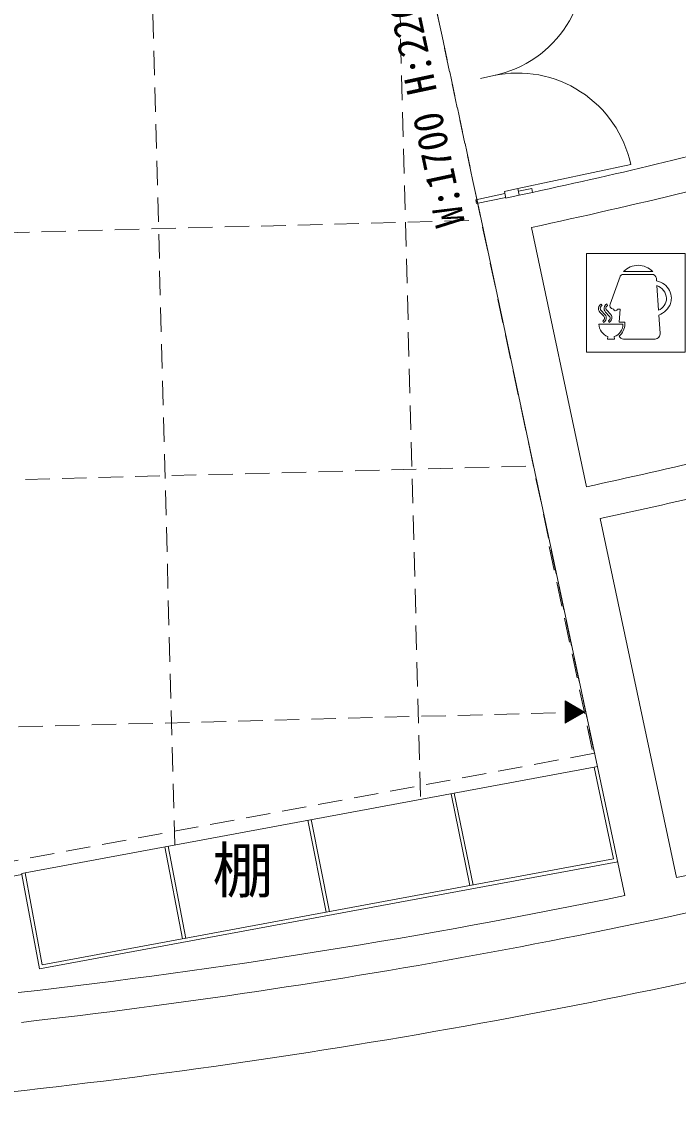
# Model space of a CAD drawing. Units: millimetres, scale not verified. Extents: x -25290 to 16938, y -16058 to 13603.
# Drawn here: x -4266 to 575, y -9191 to -1246 of the extents above; entities that cross this region are included whole.
import ezdxf
from ezdxf.enums import TextEntityAlignment as Align

# ---------------------------------------------------------------- set-up
doc = ezdxf.new("R2010")
doc.units = ezdxf.units.MM
doc.header["$LTSCALE"] = 150
doc.linetypes.add('DASHED1', pattern=[1.8, 1.2, -0.6])
for name, color, linetype, lineweight in [('0-2_2', 7, 'Continuous', 9), ('0-6_10', 7, 'DASHED1', 9), ('0-7_11', 4, 'DASHED1', 9), ('0-A_20', 7, 'Continuous', 9), ('0-F_120', 7, 'Continuous', 9)]:
    doc.layers.add(name, color=color, linetype=linetype, lineweight=lineweight)
doc.styles.add('HGｺﾞｼｯｸE', font='')
doc.styles.add('ＭＳ ゴシック', font='')
doc.styles.get('HGｺﾞｼｯｸE').set_extended_font_data('HGｺﾞｼｯｸE')
doc.styles.get('ＭＳ ゴシック').set_extended_font_data('MS Gothic')

msp = doc.modelspace()

# ---------------------------------------------------------------- linework, layer by layer
at = {"layer": '0-2_2'}
for p, q in [((-786.4, -1643.8), (-884.3, -1664.6)), ((-609, -2476.1), (223.3, -2298.7)), ((-697.6, -2541), (-913, -2586.8)), ((-609, -2476.1), (-706.9, -2496.9)), ((-609, -2476.1), (-598.6, -2525)), ((-604.8, -2495.7), (-506.9, -2474.8)), ((-500.7, -2504.2), (-598.6, -2525)), ((-500.7, -2504.2), (-506.9, -2474.8)), ((-39.7, -6654.1), (-904.6, -2585)), ((-102.8, -4671.5), (-508.7, -2761.8)), ((-0.9, -4905.6), (561.1, -7549.7)), ((179.7, -7681.6), (-38.7, -6653.9)), ((97, -7412.8), (-46.7, -6736.5)), ((-962.1, -7609.1), (-1101.4, -6932)), ((-937.3, -7604.5), (-1077.1, -6927.5)), ((-2021.2, -7805.4), (-2156, -7127.4)), ((-1996.3, -7800.8), (-2131.8, -7123)), ((-3080.3, -8001.7), (-3210.6, -7322.9)), ((-3055.4, -7997.1), (-3186.3, -7318.4)), ((126.9, -7432.7), (-4134.6, -8222.6)), ((-4265.2, -7518.4), (-4263.3, -7528.2))]:
    msp.add_line(p, q, dxfattribs=at)
for points in [[(-703.8, -2511.6), (-919.3, -2557.4), (-913, -2586.8)], [(-706.9, -2496.9), (-696.5, -2545.9), (-598.6, -2525)], [(-22.1, -6731.9), (-46.7, -6736.5), (-4240.5, -7513.8), (-4265.2, -7518.4)], [(97, -7412.8), (-4114.6, -8193.4), (-4240.5, -7513.8)], [(-4134.6, -8222.6), (-4263.3, -7528.2), (-4774.7, -7623)]]:
    msp.add_lwpolyline(points, dxfattribs=at)
for centre, radius, start, end in [((-963.7, -811.4), 851, 282.02849, 12.02849), ((-609, -2476.1), 851, 12.02849, 102.02849), ((-9858.7, 40747.8), 44252.6, 282.20833, 284.79259), ((-9858.7, 40747.8), 44502.9, 282.12802, 285.1289), ((-9858.7, 40747.8), 46455.2, 282.1226, 284.50729), ((-9858.7, 40747.8), 46705.5, 282.18464, 284.44852), ((-9858.7, 40747.8), 49408.8, 282.17448, 284.4787), ((-9858.7, 40747.8), 49679.1, 276.46187, 284.53812), ((-9858.7, 40747.8), 49458.8, 276.46393, 281.71038), ((-9858.7, 40747.8), 50179.7, 275.61932, 284.1872)]:
    msp.add_arc(centre, radius, start, end, dxfattribs=at)
at = {"layer": '0-6_10'}
for q in [(-2091.3, 2993.8), (-5393.3, -7625.7)]:
    msp.add_line((-44.9, -6634.5), q, dxfattribs=at)
at = {"layer": '0-7_11'}
for p, q in [((-3137.9, -7309.4), (-3433.5, 3979.5)), ((-1514.9, 245.6), (-1325.9, -6973.6)), ((-904.6, -2585), (-1270.7, -861.3)), ((-19233.7, -3189.6), (-878.2, -2708.9)), ((-19622.8, -5020.6), (-493.4, -4519.6)), ((-59.9, -6607.2), (-392.9, -5040.3)), ((-19673.6, -6842.7), (-118.7, -6330.6))]:
    msp.add_line(p, q, dxfattribs=at)
at = {"layer": '0-A_20'}
for p, q in [((-118.7, -6330.6), (-260.1, -6249)), ((-260.1, -6412.3), (-260.1, -6249)), ((-255.6, -6251.6), (-255.6, -6409.6)), ((-250.6, -6254.5), (-250.6, -6406.8)), ((-245.6, -6257.3), (-245.6, -6403.9)), ((-240.6, -6260.2), (-240.6, -6401)), ((-235.6, -6263.1), (-235.6, -6398.1)), ((-230.6, -6266), (-230.6, -6395.2)), ((-225.6, -6268.9), (-225.6, -6392.3)), ((-220.6, -6271.8), (-220.6, -6389.4)), ((-215.6, -6274.7), (-215.6, -6386.6)), ((-118.7, -6330.6), (-260.1, -6412.3)), ((-210.6, -6277.5), (-210.6, -6383.7)), ((-205.6, -6280.4), (-205.6, -6380.8)), ((-200.6, -6283.3), (-200.6, -6377.9)), ((-195.6, -6286.2), (-195.6, -6375)), ((-190.6, -6289.1), (-190.6, -6372.1)), ((-185.6, -6292), (-185.6, -6369.2)), ((-180.6, -6294.9), (-180.6, -6366.3)), ((-175.6, -6297.8), (-175.6, -6363.5)), ((-170.6, -6300.6), (-170.6, -6360.6)), ((-165.6, -6303.5), (-165.6, -6357.7)), ((-160.6, -6306.4), (-160.6, -6354.8)), ((-155.6, -6309.3), (-155.6, -6351.9)), ((-150.6, -6312.2), (-150.6, -6349)), ((-145.6, -6315.1), (-145.6, -6346.1)), ((-140.6, -6318), (-140.6, -6343.2)), ((-135.6, -6320.8), (-135.6, -6340.4)), ((-130.6, -6323.7), (-130.6, -6337.5)), ((-125.6, -6326.6), (-125.6, -6334.6)), ((-120.6, -6329.5), (-120.6, -6331.7))]:
    msp.add_line(p, q, dxfattribs=at)
at = {"layer": '0-F_120'}
for p, q in [((170.3, -3087), (385.5, -3087)), ((144.1, -3122.3), (71.3, -3326.7)), ((413.8, -3154.9), (412.6, -3136.5)), ((428, -3372), (416.1, -3189.8)), ((11.4, -3337.5), (5.2, -3326.7)), ((52.8, -3336.4), (46.6, -3325.2)), ((-4.5, -3385.9), (23.8, -3415.9)), ((33, -3402.8), (4.6, -3372.8)), ((36.9, -3384.8), (65.3, -3414.4)), ((74.4, -3401.3), (46.1, -3371.7)), ((439.1, -3540.8), (430.3, -3406.9)), ((166, -3474.4), (-11.4, -3474.4)), ((17.1, -3451.2), (23.2, -3462)), ((58.5, -3449.7), (64.7, -3460.9)), ((169.3, -3583.5), (402.9, -3583.5))]:
    msp.add_line(p, q, dxfattribs=at)
msp.add_lwpolyline([(-102.9, -2955), (-102.9, -3681), (623.2, -3681), (623.2, -2955)], close=True, dxfattribs=at)
for points in [[(379.2, -3107.7), (238.8, -3107.7), (193.1, -3107.7), (172.8, -3107.7)], [(125.5, -3363), (144.8, -3363), (138.4, -3460.5), (179.8, -3460.5), (179.8, -3474.4)], [(54, -3565.2), (51.8, -3583.5), (102.9, -3583.5), (100.7, -3565.2)]]:
    msp.add_lwpolyline(points, dxfattribs=at)
for centre, radius, start, end in [((278.9, -3190.6), 150, 90.39834, 136.36482), ((273.6, -3198.2), 157.8, 44.81856, 88.44737), ((159.9, -3128.5), 17, 126.45377, 158.71425), ((172.5, -3147.4), 39.7, 89.63707, 124.85762), ((380.4, -3139.9), 32.3, 6.04646, 92.22288), ((378.3, -3302.8), 152.1, 53.34996, 76.50997), ((378.1, -3292.3), 109.3, 4.58395, 69.65293), ((395.4, -3284.6), 127.3, 0.46539, 54.62165), ((23.5, -3360.4), 38.4, 118.53652, 192.4138), ((65.4, -3359.2), 38.9, 118.79886, 192.36672), ((63.7, -3357.1), 23.4, 117.68507, 191.91268), ((101.7, -3337.5), 32.2, 160.42492, 199.17301), ((388.6, -3281.8), 98.5, 293.62271, 359.00836), ((379.2, -3269.1), 147, 290.32624, 339.29969), ((402.4, -3283.5), 120.3, 341.8302, 359.98924), ((21.4, -3360.4), 36.3, 193.09641, 224.52518), ((22.1, -3358.1), 23.2, 117.52768, 192.20812), ((22.2, -3357.2), 23.5, 194.38542, 221.53056), ((8.1, -3430.5), 21.4, 13.04276, 42.87322), ((64, -3358.7), 37.6, 193.64778, 223.97381), ((6.2, -3428.8), 37.4, 13.54645, 44.07513), ((63, -3356.3), 22.9, 194.27644, 222.32508), ((47.7, -3430), 23.5, 14.36282, 41.55315), ((94.7, -3337.2), 25.9, 204.68589, 273.78867), ((47.7, -3427.1), 37.2, 12.66907, 43.9179), ((109.9, -3362.3), 13.5, 183.22869, 268.43194), ((108.8, -3358.5), 17.3, 272.41326, 344.90635), ((87, -3472.4), 98.5, 181.18565, 250.372), ((6.4, -3430.6), 23.2, 297.46598, 12.26982), ((4.9, -3428.2), 38.5, 298.36738, 12.24465), ((47.8, -3429), 23.2, 297.32801, 12.13185), ((46.5, -3427.2), 38.4, 298.43235, 12.43331), ((72.4, -3476), 93.6, 287.58723, 0.94867), ((66.9, -3473.7), 112.9, 308.4141, 359.63711), ((171, -3545.9), 37.6, 205.53979, 267.44943), ((400.8, -3545.1), 38.5, 273.07198, 6.43277)]:
    msp.add_arc(centre, radius, start, end, dxfattribs=at)

# ---------------------------------------------------------------- texts
at = {"layer": '0-A_20', "style": 'ＭＳ ゴシック', "width": 0.95}
msp.add_text('W:1700 H:2200', height=219.9, rotation=102.051, dxfattribs=at).set_placement((-932.2, -2714.7), align=Align.BOTTOM_LEFT)
at = {"layer": '0-A_20', "style": 'HGｺﾞｼｯｸE'}
msp.add_text('棚', height=329.9, dxfattribs=at).set_placement((-2860, -7759.6), align=Align.BOTTOM_LEFT)

doc.saveas('drawing.dxf')
